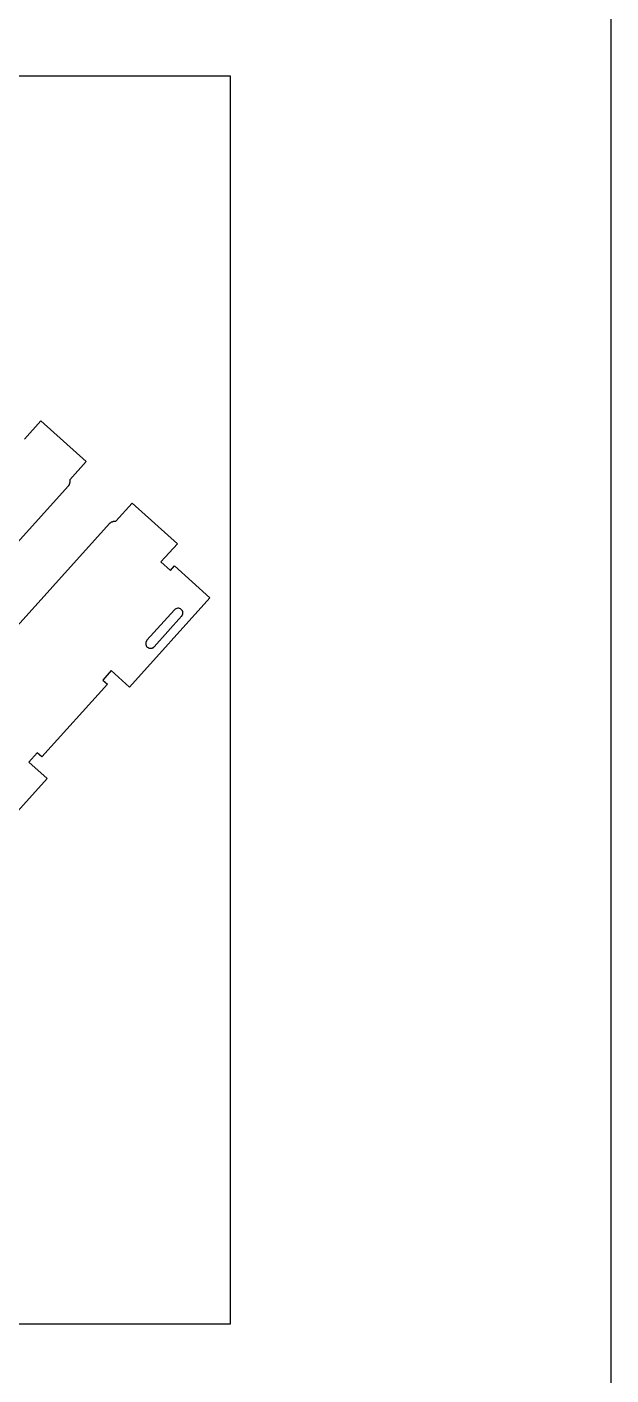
# Model space of a CAD drawing. Extents: x -7518 to -4335, y -84343 to -75479.
# Drawn here: x -4905 to -4335, y -80093 to -78775 of the extents above; entities that cross this region are included whole.
import ezdxf

# ---------------------------------------------------------------- set-up
doc = ezdxf.new("R2010")
doc.units = 0
for name, color, linetype in [('0_SHEET_SPRUCEPLY_2440X122', 1, 'CONTINUOUS'), ('3_ANYTOOL_CUTTHROUGH_INSID', 4, 'CONTINUOUS'), ('4_ANYTOOL_CUTTHROUGH_OUTSI', 5, 'CONTINUOUS'), ('DONOTCUT', 18, 'CONTINUOUS')]:
    doc.layers.add(name, color=color, linetype=linetype)

msp = doc.modelspace()

# ---------------------------------------------------------------- linework, layer by layer
at = {"layer": '0_SHEET_SPRUCEPLY_2440X122'}
msp.add_lwpolyline([(-7146.3, -78823), (-7146.3, -80043), (-4706.3, -80043), (-4706.3, -78823)], close=True, dxfattribs=at)
at = {"layer": '3_ANYTOOL_CUTTHROUGH_INSID', "color": 4}
msp.add_lwpolyline([(-4754, -79351.1), (-4753.9, -79351), (-4753.8, -79351), (-4753.8, -79350.9), (-4753.7, -79350.8), (-4753.6, -79350.7), (-4753.6, -79350.6), (-4753.5, -79350.5), (-4753.4, -79350.4), (-4753.4, -79350.3), (-4753.3, -79350.2), (-4753.3, -79350.1), (-4753.2, -79350), (-4753.2, -79349.9), (-4753.1, -79349.8), (-4753.1, -79349.6), (-4753, -79349.5), (-4753, -79349.4), (-4753, -79349.3), (-4752.9, -79349.2), (-4752.9, -79349.1), (-4752.9, -79349), (-4752.9, -79348.9), (-4752.8, -79348.7), (-4752.8, -79348.6), (-4752.8, -79348.5), (-4752.8, -79348.4), (-4752.8, -79348.3), (-4752.8, -79348.2), (-4752.8, -79348), (-4752.8, -79347.9), (-4752.8, -79347.8), (-4752.8, -79347.7, 0.198912), (-4754.3, -79344.4, 0.414214), (-4761, -79344.8), (-4787.8, -79374.5), (-4787.9, -79374.6), (-4788, -79374.7), (-4788, -79374.8), (-4788.1, -79374.9), (-4788.2, -79374.9), (-4788.2, -79375), (-4788.3, -79375.1), (-4788.4, -79375.2), (-4788.4, -79375.3), (-4788.5, -79375.4), (-4788.5, -79375.5), (-4788.6, -79375.7), (-4788.6, -79375.8), (-4788.7, -79375.9), (-4788.7, -79376), (-4788.8, -79376.1), (-4788.8, -79376.2), (-4788.8, -79376.3), (-4788.9, -79376.4), (-4788.9, -79376.5), (-4788.9, -79376.7), (-4788.9, -79376.8), (-4789, -79376.9), (-4789, -79377), (-4789, -79377.1), (-4789, -79377.2), (-4789, -79377.4), (-4789, -79377.5), (-4789, -79377.6), (-4789, -79377.7), (-4789, -79377.8), (-4789, -79377.9, 0.198913), (-4787.5, -79381.2, 0.198913), (-4784, -79382.4), (-4783.9, -79382.4), (-4783.8, -79382.4), (-4783.7, -79382.4), (-4783.6, -79382.4), (-4783.5, -79382.4), (-4783.3, -79382.3), (-4783.2, -79382.3), (-4783.1, -79382.3), (-4783, -79382.3), (-4782.9, -79382.2), (-4782.8, -79382.2), (-4782.7, -79382.1), (-4782.6, -79382.1), (-4782.5, -79382.1), (-4782.3, -79382), (-4782.2, -79382), (-4782.1, -79381.9), (-4782, -79381.9), (-4781.9, -79381.8), (-4781.8, -79381.7), (-4781.7, -79381.7), (-4781.6, -79381.6), (-4781.5, -79381.5), (-4781.4, -79381.5), (-4781.3, -79381.4), (-4781.2, -79381.3), (-4781.2, -79381.3), (-4781.1, -79381.2), (-4781, -79381.1), (-4780.9, -79381), (-4780.8, -79380.9), (-4780.8, -79380.9)], format="xyb", close=True, dxfattribs=at)
at = {"layer": '4_ANYTOOL_CUTTHROUGH_OUTSI', "color": 5}
for points in [[(-4907.5, -79177.9), (-4891.4, -79160.1), (-4847.2, -79199.9), (-4863.2, -79217.6), (-4863.2, -79217.7), (-4863.2, -79217.7), (-4863.2, -79217.9), (-4863.1, -79218.1), (-4863.1, -79218.3), (-4863.1, -79218.5), (-4863.1, -79218.7), (-4863.1, -79218.9), (-4863.1, -79219.1), (-4863.1, -79219.3), (-4863.1, -79219.5), (-4863.1, -79219.8), (-4863.1, -79220), (-4863.2, -79220.2), (-4863.2, -79220.4), (-4863.3, -79220.6), (-4863.3, -79220.9), (-4863.4, -79221.1), (-4863.4, -79221.3), (-4863.5, -79221.5), (-4863.6, -79221.7), (-4863.7, -79221.9), (-4863.7, -79222.1), (-4863.8, -79222.3), (-4863.9, -79222.5), (-4864, -79222.7), (-4864.1, -79222.9), (-4864.2, -79223.1), (-4864.3, -79223.2), (-4864.4, -79223.4), (-4864.6, -79223.6), (-4864.7, -79223.7), (-4864.8, -79223.9), (-4864.9, -79224), (-4975.8, -79347.2)], [(-4935.3, -79383.6), (-4824.4, -79260.5), (-4824.4, -79260.5), (-4824.3, -79260.3), (-4824.2, -79260.2), (-4824, -79260.1), (-4823.9, -79259.9), (-4823.7, -79259.8), (-4823.6, -79259.7), (-4823.4, -79259.6), (-4823.3, -79259.5), (-4823.1, -79259.3), (-4822.9, -79259.2), (-4822.7, -79259.1), (-4822.6, -79259), (-4822.4, -79258.9), (-4822.2, -79258.8), (-4822, -79258.7), (-4821.8, -79258.6), (-4821.6, -79258.6), (-4821.4, -79258.5), (-4821.2, -79258.4), (-4820.9, -79258.4), (-4820.7, -79258.3), (-4820.5, -79258.2), (-4820.3, -79258.2), (-4820.1, -79258.2), (-4819.9, -79258.1), (-4819.6, -79258.1), (-4819.4, -79258.1), (-4819.2, -79258.1), (-4819, -79258.1), (-4818.8, -79258.1), (-4818.6, -79258.1), (-4818.4, -79258.1), (-4818.2, -79258.1), (-4818.2, -79258), (-4802.3, -79240.4), (-4758.1, -79280.2), (-4774.1, -79298), (-4764.8, -79306.4), (-4760.8, -79301.9), (-4726.3, -79333), (-4804.8, -79420.3), (-4822.6, -79404.2), (-4831, -79413.5), (-4826.5, -79417.5), (-4890.4, -79488.5), (-4894.9, -79484.5), (-4903.3, -79493.8), (-4885.4, -79509.8), (-4964.1, -79597.2)]]:
    msp.add_lwpolyline(points, dxfattribs=at)
at = {"layer": 'DONOTCUT'}
msp.add_lwpolyline([(-7518, -84342.5), (-4334.6, -84342.5), (-4334.6, -75479), (-7518, -75479)], close=True, dxfattribs=at)

doc.saveas('drawing.dxf')
